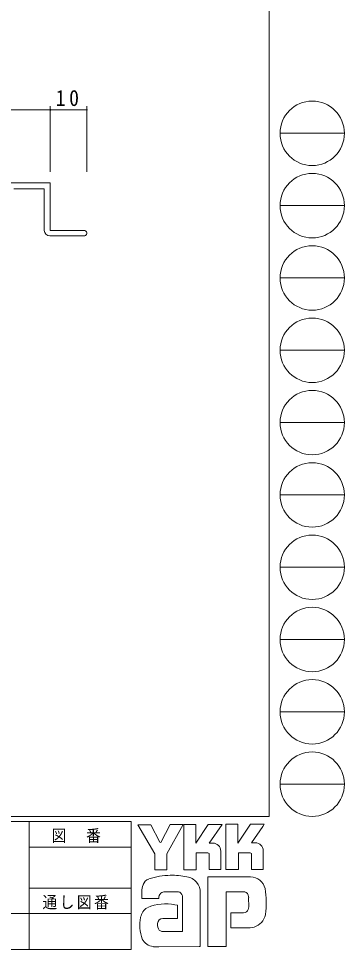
# Model space of a CAD drawing. Units: millimetres on the paper. Extents: x -397 to 397, y -282 to 282.
# Drawn here: x 307.4 to 396.7, y -282.1 to -27.3 of the extents above; entities that cross this region are included whole.
import ezdxf

# ---------------------------------------------------------------- set-up
doc = ezdxf.new("R2010")
doc.units = ezdxf.units.MM
for name, color, linetype, lineweight in [('0-1_YKK_ZWAK', 7, 'Continuous', 18), ('0-3_YKK_11', 7, 'Continuous', 18), ('0-6_YKK_D', 6, 'Continuous', 18)]:
    doc.layers.add(name, color=color, linetype=linetype, lineweight=lineweight)
doc.styles.add('ＭＳ ゴシック', font='')
doc.styles.get('ＭＳ ゴシック').set_extended_font_data('MS Gothic')

msp = doc.modelspace()

# ---------------------------------------------------------------- linework, layer by layer
at = {"layer": '0-1_YKK_ZWAK'}
for p, q in [((376.092, 279.3), (376.092, -245.7)), ((379.068, -58.716), (396.708, -58.716)), ((379.068, -78.512), (396.708, -78.512)), ((379.068, -98.308), (396.708, -98.308)), ((379.068, -118.104), (396.708, -118.104)), ((379.068, -137.9), (396.708, -137.9)), ((379.068, -157.696), (396.708, -157.696)), ((379.068, -177.492), (396.708, -177.492)), ((379.068, -197.288), (396.708, -197.288)), ((379.068, -217.084), (396.708, -217.084)), ((379.068, -236.88), (396.708, -236.88)), ((376.092, -245.7), (-393.908, -245.7)), ((338.292, -247.1), (-393.908, -247.1)), ((310.291, -247.1), (310.291, -282.1)), ((338.292, -247.1), (338.292, -282.1)), ((340.129, -248.006), (343.642, -248.006)), ((344.724, -255.899), (340.129, -248.006)), ((348.928, -247.898), (346.372, -252.871)), ((352.751, -260.331), (352.751, -247.925)), ((364.266, -247.817), (367.537, -247.817)), ((364.266, -260.223), (364.266, -247.817)), ((370.969, -247.817), (374.753, -247.817)), ((374.375, -248.465), (371.253, -252.925)), ((374.753, -247.817), (374.375, -248.465)), ((310.291, -254.1), (338.292, -254.1)), ((360.671, -253.006), (359.632, -253.006)), ((372.292, -252.925), (371.253, -252.925)), ((359.266, -255.682), (356.076, -255.682)), ((362.833, -255.169), (362.833, -260.25)), ((367.672, -255.655), (367.672, -260.223)), ((370.861, -255.655), (367.672, -255.655)), ((371.294, -255.817), (370.861, -255.655)), ((371.294, -260.196), (371.294, -255.817)), ((374.456, -255.169), (374.456, -260.196)), ((370.915, -262.196), (359.32, -262.196)), ((359.32, -262.196), (359.32, -281.306)), ((367.672, -260.223), (364.266, -260.223)), ((371.294, -260.146), (371.344, -260.196)), ((374.456, -260.196), (371.294, -260.196)), ((310.291, -265.299), (338.292, -265.299)), ((341.21, -268.17), (341.21, -266.241)), ((351.238, -266.305), (347.54, -266.375)), ((352.319, -277.171), (352.319, -267.44)), ((357.211, -266.683), (357.211, -281.279)), ((364.347, -266.359), (368.996, -266.359)), ((364.347, -281.306), (364.347, -266.359)), ((345.859, -268.17), (341.21, -268.17)), ((370.465, -267.856), (370.483, -270.491)), ((209.492, -272.3), (310.291, -272.3)), ((338.292, -272.299), (310.291, -272.299)), ((365.563, -272.089), (365.563, -276.225)), ((369.104, -272.089), (365.563, -272.089)), ((350.967, -273.63), (346.973, -273.635)), ((346.697, -277.171), (352.319, -277.171)), ((351.886, -277.171), (352.238, -277.171)), ((352.319, -277.17), (352.32, -277.171)), ((365.563, -276.225), (370.888, -276.225)), ((370.888, -276.225), (371.969, -275.982)), ((-393.908, -282.1), (338.292, -282.1)), ((345.859, -281.36), (344.372, -281.36)), ((356.887, -281.333), (345.859, -281.36)), ((357.211, -281.279), (356.887, -281.333))]:
    msp.add_line(p, q, dxfattribs=at)
for points in [[(343.642, -248.006), (346.156, -252.709), (346.372, -252.871)], [(348.928, -247.898), (352.554, -247.898), (348.021, -255.926)], [(352.751, -247.925), (355.968, -247.925), (355.968, -253.023), (359.347, -247.871)], [(359.347, -247.871), (363.172, -247.871), (359.632, -253.006)], [(367.537, -247.817), (367.537, -253.008), (370.969, -247.817)], [(348.021, -255.926), (348.021, -260.358), (344.724, -260.358), (344.724, -255.899)], [(356.076, -255.682), (356.076, -260.331), (352.751, -260.331)], [(362.833, -260.25), (359.698, -260.25), (359.698, -255.845), (359.266, -255.682)], [(350.265, -269.873), (350.967, -270.035), (350.967, -273.63)], [(359.32, -281.306), (363.563, -281.306), (364.347, -281.306)]]:
    msp.add_lwpolyline(points, dxfattribs=at)
for centre in [(387.888, -58.716), (387.888, -78.512), (387.888, -98.308), (387.888, -118.104), (387.888, -137.9), (387.888, -157.696), (387.888, -177.492), (387.888, -197.288), (387.888, -217.084), (387.888, -236.88)]:
    msp.add_circle(centre, 8.82, dxfattribs=at)
for centre, radius, start, end in [((360.671, -255.169), 2.163, 0.00166, 89.99604), ((372.292, -255.088), 2.163, 0.00166, 89.99604), ((349.014, -279.501), 17.68, 89.89165, 109.30848), ((349.533, -282.563), 20.748, 78.7801, 91.46938), ((352.822, -266.596), 4.449, 40.66422, 80.31694), ((370.764, -266.54), 4.341, 14.44572, 87.08746), ((346.251, -266.266), 5.037, 158.41083, 179.71775), ((343.898, -265.155), 2.444, 109.02127, 161.51264), ((352.601, -266.585), 4.612, 358.78059, 38.76563), ((347.967, -268.107), 2.109, 138.46382, 181.71359), ((347.407, -268.071), 1.701, 85.50551, 126.78038), ((350.748, -267.854), 1.625, 14.7552, 72.44995), ((369.157, -267.579), 1.229, 16.43123, 96.91661), ((366.823, -268.308), 3.673, 4.93423, 17.03552), ((354.458, -269.287), 20.86, 350.99027, 10.67625), ((347.812, -282.954), 13.309, 79.38098, 112.05825), ((344.719, -274.027), 3.908, 121.82711, 169.08475), ((369.105, -270.784), 1.306, 269.95468, 342.90145), ((366.802, -270.141), 3.697, 343.6902, 354.75362), ((370.827, -271.845), 4.291, 285.44291, 349.90448), ((351.741, -275.495), 11.082, 168.76372, 199.80079), ((347.874, -275.428), 2.369, 171.08203, 216.71923), ((346.982, -275.079), 1.445, 90.33953, 178.03639), ((346.942, -275.665), 1.526, 230.9728, 260.75491), ((344.732, -277.543), 3.823, 207.31435, 263.59464)]:
    msp.add_arc(centre, radius, start, end, dxfattribs=at)
at = {"layer": '0-3_YKK_11'}
for p, q in [((316.12, -72.3), (281.12, -72.3)), ((316.12, -85.3), (316.12, -72.3)), ((306.12, -73.93), (314.49, -73.93)), ((314.49, -73.93), (314.49, -85.3)), ((325.37, -85.3), (316.12, -85.3)), ((315.99, -86.8), (325.37, -86.8))]:
    msp.add_line(p, q, dxfattribs=at)
for centre, radius, start, end in [((315.99, -85.3), 1.5, 180.00001, 269.99999), ((325.37, -86.05), 0.75, 269.99999, 90.00001)]:
    msp.add_arc(centre, radius, start, end, dxfattribs=at)
at = {"layer": '0-6_YKK_D'}
for p, q in [((281.12, -52.3), (316.12, -52.3)), ((316.12, -69.3), (316.12, -51.3)), ((316.12, -69.3), (316.12, -51.3)), ((316.12, -52.3), (326.12, -52.3)), ((326.12, -69.3), (326.12, -51.3))]:
    msp.add_line(p, q, dxfattribs=at)
for centre, start, end in [((316.12, -52.3), 0, 180), ((316.12, -52.3), 0, 180), ((316.12, -52.3), 180, 0), ((316.12, -52.3), 180, 0), ((326.12, -52.3), 0, 180), ((326.12, -52.3), 180, 0)]:
    msp.add_arc(centre, 0.106, start, end, dxfattribs=at)

# ---------------------------------------------------------------- texts
at = {"layer": '0-1_YKK_ZWAK', "char_height": 3.284, "attachment_point": 7, "style": 'ＭＳ ゴシック'}
for s, insert in [('\\T1.17;\\W0.9;図\u3000番', (316.489, -252.962)), ('\\T1.17;\\W0.9;通し図番', (313.971, -271.185))]:
    msp.add_mtext(s, dxfattribs=dict(at, insert=insert))
at = {"layer": '0-6_YKK_D', "color": 7, "insert": (317.6, -51.3), "char_height": 4.399, "attachment_point": 7, "style": 'ＭＳ ゴシック'}
msp.add_mtext('\\T1.37;\\W0.9;10', dxfattribs=at)

doc.saveas('drawing.dxf')
